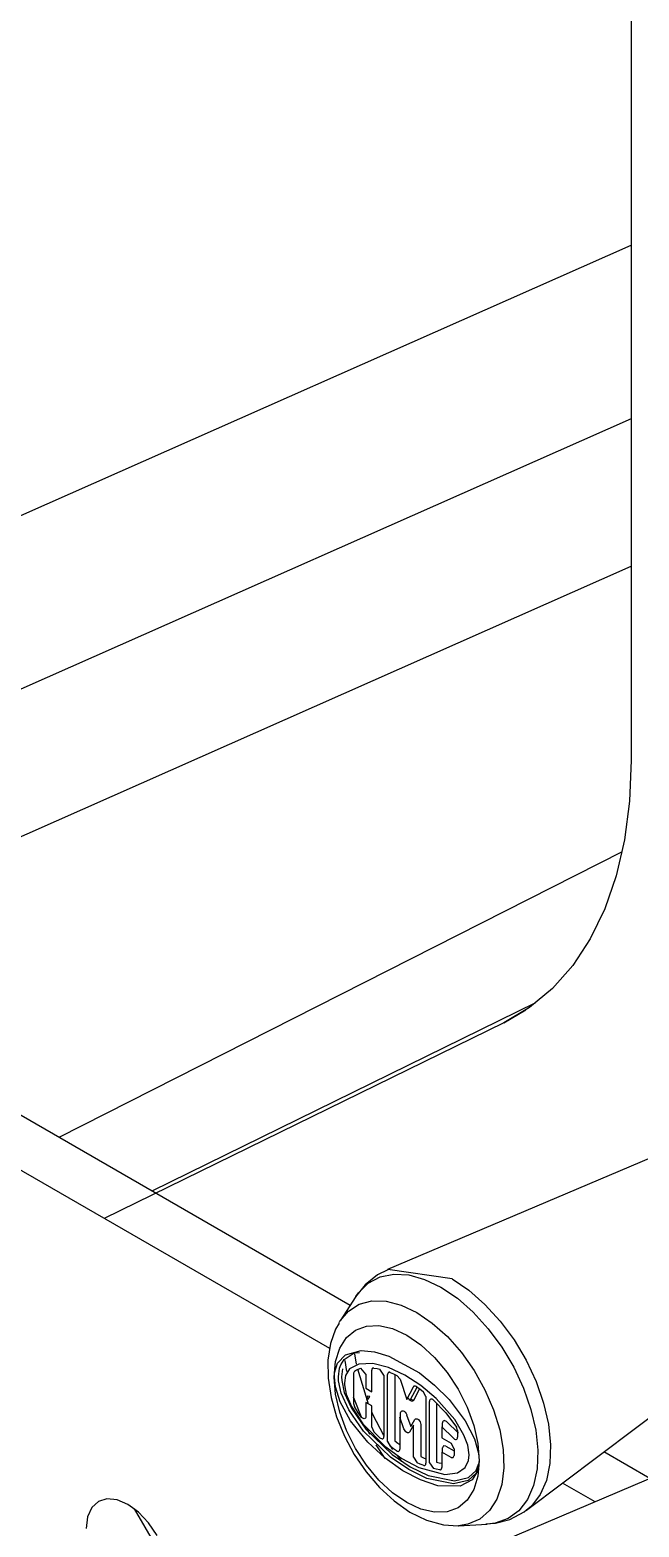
# Model space of a CAD drawing. Extents: x 0 to 258, y 0 to 184.
# Drawn here: x 22.73 to 25.45, y 53.7 to 60.37 of the extents above; entities that cross this region are included whole.
import ezdxf

# ---------------------------------------------------------------- set-up
doc = ezdxf.new("R2010")
doc.units = 0

msp = doc.modelspace()

# ---------------------------------------------------------------- linework, layer by layer
for p, q in [((25.414382, 60.714223), (25.414382, 57.116424)), ((15.119458, 54.852652), (25.414382, 59.413004)), ((25.414382, 58.638305), (17.602834, 55.178089)), ((21.455691, 56.228483), (25.414382, 57.982139)), ((25.414393, 57.116297), (25.406984, 56.933761)), ((25.406984, 56.933761), (25.384786, 56.761322)), ((25.37443, 56.707378), (22.862215, 55.433411)), ((25.384786, 56.761322), (25.348004, 56.600429)), ((25.348004, 56.600429), (25.296944, 56.452429)), ((25.296944, 56.452429), (25.232032, 56.318568)), ((25.232032, 56.318568), (25.153815, 56.199966)), ((24.160523, 54.683848), (21.578458, 56.174508)), ((25.153815, 56.199966), (25.062947, 56.09762)), ((25.062947, 56.09762), (24.960194, 56.012388)), ((24.069771, 54.491231), (21.366262, 56.052006)), ((24.988139, 56.032956), (23.276022, 55.194228)), ((24.846322, 55.945115), (24.944747, 56.001736)), ((24.960194, 56.012388), (24.846415, 55.944988)), ((24.846322, 55.945115), (23.064091, 55.071726)), ((25.551172, 55.363297), (24.328004, 54.844185)), ((24.329735, 54.843045), (24.282573, 54.820158)), ((24.615984, 54.802029), (24.328769, 54.844415)), ((24.22855, 54.776388), (24.185569, 54.722501)), ((24.197927, 54.740093), (24.241528, 54.782997)), ((24.282573, 54.820158), (24.22855, 54.776388)), ((24.241528, 54.782997), (24.294463, 54.811025)), ((24.294463, 54.811025), (24.355211, 54.823354)), ((24.355211, 54.823354), (24.422027, 54.81965)), ((24.422027, 54.81965), (24.492982, 54.800018)), ((24.492982, 54.800018), (24.566042, 54.765022)), ((24.566039, 54.765043), (24.639098, 54.715688)), ((24.615984, 54.802029), (24.690237, 54.751867)), ((24.186452, 54.7238), (24.116073, 54.615321)), ((24.185569, 54.722501), (24.179457, 54.710541)), ((24.186392, 54.723768), (24.197927, 54.740093)), ((24.201875, 54.689414), (24.258297, 54.704178)), ((24.258297, 54.704178), (24.32113, 54.702855)), ((24.32113, 54.702855), (24.388361, 54.685472)), ((24.639098, 54.715688), (24.710054, 54.653389)), ((24.690237, 54.751867), (24.762352, 54.688552)), ((24.11619, 54.61544), (24.153681, 54.659027)), ((24.153681, 54.659027), (24.201875, 54.689414)), ((24.388361, 54.685472), (24.457819, 54.652592)), ((24.457819, 54.652584), (24.52728, 54.605266)), ((24.710054, 54.653389), (24.776867, 54.579943)), ((24.762352, 54.688552), (24.830257, 54.613905)), ((24.095423, 54.577721), (24.073092, 54.51335)), ((24.111589, 54.604745), (24.095423, 54.577721)), ((24.111435, 54.607783), (24.115272, 54.614)), ((24.115272, 54.614), (24.11633, 54.615323)), ((24.144508, 54.540473), (24.184722, 54.573842)), ((24.184722, 54.573842), (24.233723, 54.591992)), ((24.233723, 54.591992), (24.289627, 54.594109)), ((24.289627, 54.594109), (24.350288, 54.580351)), ((24.350288, 54.580351), (24.413372, 54.551106)), ((24.52728, 54.605266), (24.594508, 54.545031)), ((24.776867, 54.579943), (24.837618, 54.497459)), ((24.830257, 54.613905), (24.891997, 54.530075)), ((24.947922, 53.770507), (26.009165, 54.570077)), ((24.073092, 54.51335), (24.0619, 54.439966)), ((24.09624, 54.433743), (24.114629, 54.493168)), ((24.114629, 54.493168), (24.144508, 54.540473)), ((24.413372, 54.551109), (24.476454, 54.507516)), ((24.476454, 54.507516), (24.537115, 54.45125)), ((24.594508, 54.545031), (24.657344, 54.473814)), ((24.837618, 54.497459), (24.890553, 54.408314)), ((24.891997, 54.530075), (24.945798, 54.439473)), ((24.0619, 54.439966), (24.062694, 54.359101)), ((24.090023, 54.364483), (24.09624, 54.433743)), ((24.091811, 54.382869), (24.104908, 54.426678)), ((24.104908, 54.426678), (24.139883, 54.463889)), ((24.118936, 54.419553), (24.134017, 54.44318)), ((24.134017, 54.44318), (24.179433, 54.472364)), ((24.146236, 54.388838), (24.138563, 54.437521)), ((24.139883, 54.463889), (24.209855, 54.482675)), ((24.179433, 54.472364), (24.202505, 54.474216)), ((24.189098, 54.421381), (24.18169, 54.467948)), ((24.209855, 54.482675), (24.270275, 54.476774)), ((24.270275, 54.476774), (24.334013, 54.457513)), ((24.334013, 54.457513), (24.470048, 54.382633)), ((24.537115, 54.45125), (24.593019, 54.384472)), ((24.657344, 54.473814), (24.713766, 54.393907)), ((24.945798, 54.439473), (24.99011, 54.344705)), ((24.062694, 54.359101), (24.075632, 54.273606)), ((24.09624, 54.288047), (24.090023, 54.364483)), ((24.095293, 54.320922), (24.090742, 54.364057)), ((24.090742, 54.364057), (24.090753, 54.363951)), ((24.090753, 54.363951), (24.091811, 54.382869)), ((24.108432, 54.365993), (24.113168, 54.403466)), ((24.109334, 54.347917), (24.108541, 54.365988)), ((24.113168, 54.403466), (24.118936, 54.419553)), ((24.127046, 54.401456), (24.122574, 54.365993)), ((24.122574, 54.365993), (24.123368, 54.348901)), ((24.140301, 54.37147), (24.135142, 54.33821)), ((24.158293, 54.40041), (24.140301, 54.37147)), ((24.199475, 54.422291), (24.158293, 54.40041)), ((24.180237, 54.390973), (24.176586, 54.382136)), ((24.176663, 54.246756), (24.176663, 54.382223)), ((24.180237, 54.390973), (24.189286, 54.396344)), ((24.189286, 54.396344), (24.197197, 54.399783)), ((24.193125, 54.401056), (24.241544, 54.245415)), ((24.197197, 54.399783), (24.208812, 54.403302)), ((24.261647, 54.424408), (24.199475, 54.422291)), ((24.231114, 54.377111), (24.20881, 54.403331)), ((24.231167, 54.377196), (24.231167, 54.31449)), ((24.257474, 54.397082), (24.257316, 54.394701)), ((24.257361, 54.299144), (24.257361, 54.394658)), ((24.258004, 54.399199), (24.257474, 54.397082)), ((24.258797, 54.401051), (24.258004, 54.399199)), ((24.259856, 54.402638), (24.258797, 54.401051)), ((24.261179, 54.403697), (24.259856, 54.402638)), ((24.262766, 54.40449), (24.261179, 54.403697)), ((24.331955, 54.406416), (24.261647, 54.424408)), ((24.264618, 54.404755), (24.262766, 54.40449)), ((24.26647, 54.404689), (24.264618, 54.404755)), ((24.26647, 54.404689), (24.281895, 54.402043)), ((24.281895, 54.402043), (24.293855, 54.399371)), ((24.311894, 54.373293), (24.293849, 54.399408)), ((24.311865, 54.373227), (24.311865, 54.099384)), ((24.328004, 54.078482), (24.328004, 54.375344)), ((24.328256, 54.377958), (24.328036, 54.375233)), ((24.328785, 54.380339), (24.328256, 54.377958)), ((24.329843, 54.382456), (24.328785, 54.380339)), ((24.331166, 54.384043), (24.329843, 54.382456)), ((24.333018, 54.385102), (24.331166, 54.384043)), ((24.404704, 54.372645), (24.331955, 54.406416)), ((24.335135, 54.385631), (24.333018, 54.385102)), ((24.337516, 54.385512), (24.335135, 54.385631)), ((24.339897, 54.384718), (24.337516, 54.385512)), ((24.339897, 54.384718), (24.354211, 54.378897)), ((24.354211, 54.378897), (24.369875, 54.371886)), ((24.359754, 54.376402), (24.359754, 54.080598)), ((24.384009, 54.354352), (24.369853, 54.371867)), ((24.475623, 54.326975), (24.404704, 54.372645)), ((24.470048, 54.382633), (24.53766, 54.328806)), ((24.593019, 54.384472), (24.642019, 54.309748)), ((24.713766, 54.393907), (24.76196, 54.307873)), ((24.890553, 54.408314), (24.934153, 54.315069)), ((24.116671, 54.25408), (24.095293, 54.320922)), ((24.121452, 54.292172), (24.109334, 54.347917)), ((24.154369, 54.218295), (24.121452, 54.292172)), ((24.123368, 54.348901), (24.134877, 54.295982)), ((24.134877, 54.295982), (24.166503, 54.225045)), ((24.135142, 54.33821), (24.135189, 54.3383)), ((24.135189, 54.3383), (24.135451, 54.329939)), ((24.135451, 54.329939), (24.143389, 54.288037)), ((24.231167, 54.31449), (24.257361, 54.299144)), ((24.384096, 54.354442), (24.413465, 54.264748)), ((24.413465, 54.264748), (24.442833, 54.320575)), ((24.430398, 54.26369), (24.459767, 54.319517)), ((24.443915, 54.321962), (24.442857, 54.320374)), ((24.470879, 54.311844), (24.443892, 54.260515)), ((24.445238, 54.323284), (24.443915, 54.321962)), ((24.446826, 54.324078), (24.445238, 54.323284)), ((24.448678, 54.324343), (24.446826, 54.324078)), ((24.45053, 54.324287), (24.448678, 54.324343)), ((24.452647, 54.323758), (24.45053, 54.324287)), ((24.454763, 54.322964), (24.452647, 54.323758)), ((24.45688, 54.321641), (24.454763, 54.322964)), ((24.45688, 54.321641), (24.472543, 54.310582)), ((24.472543, 54.310582), (24.486857, 54.299893)), ((24.544872, 54.26909), (24.475623, 54.326975)), ((24.498697, 54.27693), (24.486844, 54.299895)), ((24.53766, 54.328806), (24.602282, 54.264494)), ((24.642019, 54.309748), (24.682233, 54.229948)), ((24.76196, 54.307873), (24.80038, 54.218481)), ((24.934153, 54.315069), (24.967163, 54.220409)), ((24.99011, 54.344705), (25.023659, 54.2485)), ((24.075632, 54.273606), (24.100079, 54.186762)), ((24.114629, 54.207379), (24.09624, 54.288047)), ((24.163034, 54.16984), (24.116671, 54.25408)), ((24.143389, 54.288037), (24.166831, 54.232358)), ((24.166831, 54.232358), (24.217329, 54.15633)), ((24.176583, 54.24668), (24.180235, 54.233609)), ((24.180028, 54.263939), (24.176589, 54.273993)), ((24.211395, 54.185111), (24.180028, 54.263939)), ((24.197202, 54.205196), (24.180243, 54.233601)), ((24.257361, 54.236173), (24.231167, 54.251519)), ((24.231167, 54.251519), (24.231167, 54.188813)), ((24.234649, 54.261642), (24.237586, 54.265822)), ((24.236788, 54.266118), (24.234657, 54.261653)), ((24.237438, 54.266693), (24.234659, 54.269815)), ((24.238909, 54.278755), (24.234662, 54.269799)), ((24.236922, 54.266346), (24.236726, 54.266283)), ((24.241721, 54.265727), (24.236788, 54.266118)), ((24.237715, 54.26714), (24.236922, 54.266346)), ((24.237713, 54.267092), (24.237715, 54.26714)), ((24.248791, 54.277975), (24.238909, 54.278755)), ((24.241721, 54.265727), (24.248786, 54.277977)), ((24.257361, 54.140923), (24.257361, 54.236173)), ((24.420423, 54.270135), (24.418571, 54.274368)), ((24.423466, 54.265373), (24.420423, 54.270135)), ((24.427117, 54.261351), (24.423466, 54.265373)), ((24.431086, 54.258414), (24.427117, 54.261351)), ((24.443865, 54.260597), (24.430398, 54.263666)), ((24.435055, 54.256827), (24.431086, 54.258414)), ((24.438706, 54.256628), (24.435055, 54.256827)), ((24.441749, 54.257951), (24.438706, 54.256628)), ((24.443865, 54.260597), (24.441749, 54.257951)), ((24.49866, 54.276919), (24.49866, 53.980057)), ((24.5148, 53.982173), (24.5148, 54.256017)), ((24.515205, 54.259544), (24.51494, 54.256025)), ((24.516263, 54.262454), (24.515205, 54.259544)), ((24.518115, 54.264571), (24.516263, 54.262454)), ((24.520496, 54.265894), (24.518115, 54.264571)), ((24.523301, 54.266158), (24.520496, 54.265894)), ((24.526423, 54.265365), (24.523301, 54.266158)), ((24.529677, 54.263777), (24.526423, 54.265365)), ((24.532905, 54.261396), (24.529677, 54.263777)), ((24.532905, 54.261396), (24.588267, 54.204704)), ((24.627526, 54.174996), (24.544872, 54.26909)), ((24.54655, 54.247286), (24.54655, 53.98429)), ((24.602282, 54.264494), (24.674166, 54.169522)), ((24.682233, 54.229948), (24.712113, 54.148141)), ((25.023659, 54.2485), (25.045487, 54.153621)), ((24.100079, 54.186762), (24.135065, 54.101029)), ((24.144508, 54.125572), (24.114629, 54.207379)), ((24.220957, 54.1225), (24.154369, 54.218295)), ((24.240311, 54.073883), (24.163034, 54.16984)), ((24.166503, 54.225045), (24.231312, 54.13184)), ((24.208818, 54.188262), (24.197202, 54.205196)), ((24.212223, 54.183974), (24.20881, 54.187995)), ((24.216006, 54.180904), (24.212223, 54.183974)), ((24.219843, 54.179052), (24.216006, 54.180904)), ((24.223468, 54.178523), (24.219843, 54.179052)), ((24.226616, 54.179317), (24.223468, 54.178523)), ((24.228997, 54.181434), (24.226616, 54.179317)), ((24.230585, 54.184635), (24.228997, 54.181434)), ((24.231114, 54.188736), (24.230585, 54.184635)), ((24.262742, 54.196909), (24.257371, 54.208604)), ((24.311894, 54.104025), (24.262742, 54.196909)), ((24.382508, 54.185902), (24.382508, 54.043028)), ((24.400765, 54.133515), (24.382508, 54.185902)), ((24.386112, 54.204309), (24.386906, 54.209231)), ((24.386213, 54.175584), (24.386213, 54.204423)), ((24.386906, 54.209231), (24.389287, 54.212697)), ((24.389287, 54.212697), (24.39278, 54.214284)), ((24.39278, 54.214284), (24.397119, 54.21402)), ((24.397119, 54.21402), (24.401828, 54.211638)), ((24.401828, 54.211638), (24.406379, 54.207564)), ((24.406379, 54.207564), (24.410268, 54.202219)), ((24.410268, 54.202219), (24.413047, 54.196213)), ((24.412935, 54.196221), (24.430927, 54.143569)), ((24.430927, 54.143569), (24.449183, 54.175054)), ((24.449186, 54.175184), (24.451964, 54.177989)), ((24.451964, 54.177989), (24.455827, 54.178782)), ((24.455827, 54.178782), (24.460378, 54.177724)), ((24.460378, 54.177724), (24.465087, 54.174655)), ((24.465087, 54.174655), (24.469427, 54.170025)), ((24.469427, 54.170025), (24.472919, 54.164363)), ((24.472919, 54.164363), (24.4753, 54.158277)), ((24.573008, 54.138807), (24.573008, 54.160238)), ((24.573458, 54.163402), (24.573193, 54.159989)), ((24.574516, 54.166233), (24.573458, 54.163402)), ((24.576104, 54.16835), (24.574516, 54.166233)), ((24.57822, 54.169673), (24.576104, 54.16835)), ((24.580866, 54.170202), (24.57822, 54.169673)), ((24.58383, 54.169673), (24.580866, 54.170202)), ((24.586952, 54.16835), (24.58383, 54.169673)), ((24.590074, 54.166233), (24.586952, 54.16835)), ((24.588267, 54.204704), (24.6354, 54.140995)), ((24.643596, 54.114576), (24.590074, 54.166233)), ((24.668655, 54.105424), (24.627526, 54.174996)), ((24.674166, 54.169522), (24.715155, 54.089094)), ((24.80038, 54.218481), (24.827791, 54.128604)), ((24.967163, 54.220409), (24.988647, 54.127054)), ((24.135065, 54.101029), (24.179483, 54.018609)), ((24.184722, 54.045774), (24.144508, 54.125572)), ((24.217329, 54.15633), (24.315968, 54.055992)), ((24.340683, 54.006976), (24.220957, 54.1225)), ((24.231312, 54.13184), (24.348912, 54.018398)), ((24.249423, 54.108644), (24.236459, 54.132986)), ((24.257363, 54.140857), (24.266465, 54.120352)), ((24.281877, 54.10516), (24.266452, 54.120347)), ((24.293836, 54.094021), (24.281877, 54.10516)), ((24.293836, 54.094021), (24.297064, 54.091639)), ((24.297064, 54.091639), (24.300318, 54.090052)), ((24.308626, 54.090846), (24.310478, 54.092962)), ((24.310478, 54.092962), (24.311537, 54.095873)), ((24.311537, 54.095873), (24.311801, 54.099392)), ((24.403008, 54.128612), (24.400892, 54.133613)), ((24.406025, 54.123982), (24.403008, 54.128612)), ((24.409596, 54.120093), (24.406025, 54.123982)), ((24.413459, 54.117235), (24.409596, 54.120093)), ((24.417322, 54.115648), (24.413459, 54.117235)), ((24.420894, 54.115407), (24.417322, 54.115648)), ((24.42391, 54.116465), (24.420894, 54.115407)), ((24.426027, 54.118846), (24.42391, 54.116465)), ((24.444156, 54.150448), (24.4259, 54.118963)), ((24.444156, 54.007573), (24.444156, 54.150448)), ((24.4753, 54.158277), (24.476094, 54.152456)), ((24.475906, 54.1523), (24.475906, 54.009426)), ((24.569304, 54.141717), (24.569304, 54.092769)), ((24.569304, 54.092769), (24.610844, 54.068957)), ((24.619985, 54.092973), (24.569381, 54.141815)), ((24.619985, 54.092973), (24.623345, 54.089798)), ((24.640061, 54.126183), (24.635405, 54.141)), ((24.638373, 54.089176), (24.639696, 54.092219)), ((24.639696, 54.092219), (24.640225, 54.096002)), ((24.639948, 54.126107), (24.639948, 54.096209)), ((24.685297, 54.060487), (24.668655, 54.105424)), ((24.712113, 54.148141), (24.730501, 54.067472)), ((24.827791, 54.128604), (24.843322, 54.041131)), ((24.988647, 54.127054), (24.99796, 54.037694)), ((25.045487, 54.153621), (25.054959, 54.0628)), ((24.233723, 53.971048), (24.184722, 54.045774)), ((24.316836, 54.00316), (24.240311, 54.073883)), ((24.317686, 54.000694), (24.276675, 54.061813)), ((24.300318, 54.090052), (24.30344, 54.089258)), ((24.30344, 54.089258), (24.306245, 54.089523)), ((24.306245, 54.089523), (24.308626, 54.090846)), ((24.315968, 54.055992), (24.391197, 54.001022)), ((24.351817, 54.041969), (24.328004, 54.077688)), ((24.328044, 54.078487), (24.339897, 54.055521)), ((24.354209, 54.044843), (24.339895, 54.055532)), ((24.367014, 54.035741), (24.354209, 54.044843)), ((24.359865, 54.08053), (24.373703, 54.070184)), ((24.367014, 54.035741), (24.369978, 54.034153)), ((24.369978, 54.034153), (24.372862, 54.033095)), ((24.372862, 54.033095), (24.37556, 54.032936)), ((24.373703, 54.070184), (24.382567, 54.063887)), ((24.37556, 54.032936), (24.377942, 54.033466)), ((24.377942, 54.033466), (24.379794, 54.034788)), ((24.379794, 54.034788), (24.381381, 54.036905)), ((24.381381, 54.036905), (24.382175, 54.03963)), ((24.382175, 54.03963), (24.38244, 54.042832)), ((24.569304, 54.029798), (24.569304, 53.960742)), ((24.610844, 54.005986), (24.569304, 54.029798)), ((24.577176, 54.057241), (24.572929, 54.048285)), ((24.573008, 54.027946), (24.573008, 54.048319)), ((24.587058, 54.05646), (24.577176, 54.057241)), ((24.587031, 54.056521), (24.624866, 54.034561)), ((24.624917, 54.044507), (24.610788, 54.069007)), ((24.623345, 54.089798), (24.626864, 54.087417)), ((24.624866, 54.044615), (24.624866, 54.014188)), ((24.626864, 54.087417), (24.63033, 54.086094)), ((24.63033, 54.086094), (24.633532, 54.086001)), ((24.633532, 54.086001), (24.636257, 54.087059)), ((24.636257, 54.087059), (24.638373, 54.089176)), ((24.691541, 54.017106), (24.685297, 54.060487)), ((24.715155, 54.089094), (24.733306, 54.024343)), ((24.730501, 54.067472), (24.736719, 53.99104)), ((24.843322, 54.041131), (24.846444, 53.958869)), ((24.99796, 54.037694), (24.994838, 53.954895)), ((25.054959, 54.0628), (25.051784, 53.978652)), ((25.49799, 53.911794), (25.292409, 54.030328)), ((24.179483, 54.018609), (24.23217, 53.941571)), ((24.289627, 53.90427), (24.233723, 53.971048)), ((24.396322, 53.946627), (24.316836, 54.00316)), ((24.42213, 53.951667), (24.340683, 54.006976)), ((24.348912, 54.018398), (24.429165, 53.963896)), ((24.391504, 53.987994), (24.372983, 54.012336)), ((24.391197, 54.001022), (24.467072, 53.960247)), ((24.429165, 53.963896), (24.509474, 53.924997)), ((24.444164, 54.007449), (24.459722, 53.982208)), ((24.47253, 53.976519), (24.459724, 53.982208)), ((24.467072, 53.960247), (24.583269, 53.929357)), ((24.486844, 53.970699), (24.47253, 53.976519)), ((24.475986, 54.009492), (24.488395, 54.003988)), ((24.486844, 53.970699), (24.489225, 53.969905)), ((24.488395, 54.003988), (24.498713, 53.999781)), ((24.489225, 53.969905), (24.491607, 53.969786)), ((24.491607, 53.969786), (24.493723, 53.970315)), ((24.493723, 53.970315), (24.495575, 53.971373)), ((24.495575, 53.971373), (24.496898, 53.972961)), ((24.496898, 53.972961), (24.497957, 53.975077)), ((24.497957, 53.975077), (24.498486, 53.977459)), ((24.498486, 53.977459), (24.498705, 53.980184)), ((24.514848, 53.982126), (24.532919, 53.956012)), ((24.546666, 53.984166), (24.558149, 53.98152)), ((24.558149, 53.98152), (24.569394, 53.979668)), ((24.568738, 53.956218), (24.569267, 53.958335)), ((24.569267, 53.958335), (24.569428, 53.960716)), ((24.610775, 54.006028), (24.620656, 54.005248)), ((24.620656, 54.005248), (24.624903, 54.014204)), ((24.640159, 53.937057), (24.674, 53.961107)), ((24.674, 53.961107), (24.688684, 53.991706)), ((24.688684, 53.991706), (24.691541, 54.017106)), ((24.723416, 53.947693), (24.733629, 53.976085)), ((24.736005, 53.991466), (24.727564, 53.941362)), ((24.736719, 53.99104), (24.730501, 53.921777)), ((24.733306, 54.024343), (24.736005, 53.991466)), ((24.846444, 53.958869), (24.837078, 53.884468)), ((25.051784, 53.978652), (25.036095, 53.903592)), ((24.23217, 53.941571), (24.291865, 53.871946)), ((24.350288, 53.848003), (24.289627, 53.90427)), ((25.551172, 53.934284), (24.328004, 53.415172)), ((24.474869, 53.905331), (24.396322, 53.946627)), ((24.503629, 53.912189), (24.42213, 53.951667)), ((24.551717, 53.879798), (24.474869, 53.905331)), ((24.622456, 53.887953), (24.503629, 53.912189)), ((24.509474, 53.924997), (24.626213, 53.901158)), ((24.544846, 53.953374), (24.532887, 53.956046)), ((24.560271, 53.950728), (24.544846, 53.953374)), ((24.560271, 53.950728), (24.562123, 53.950662)), ((24.562123, 53.950662), (24.563975, 53.950926)), ((24.563975, 53.950926), (24.565563, 53.95172)), ((24.565563, 53.95172), (24.566886, 53.952778)), ((24.566886, 53.952778), (24.567944, 53.954366)), ((24.567944, 53.954366), (24.568738, 53.956218)), ((24.583269, 53.929357), (24.640159, 53.937057)), ((24.686686, 53.902981), (24.622456, 53.887953)), ((24.626213, 53.901158), (24.688792, 53.91579)), ((24.704731, 53.905608), (24.651468, 53.877153)), ((24.722648, 53.936157), (24.686686, 53.902981)), ((24.688792, 53.91579), (24.723416, 53.947693)), ((24.727564, 53.941362), (24.704731, 53.905608)), ((24.730501, 53.921777), (24.712113, 53.862354)), ((24.73011, 53.956927), (24.722648, 53.936157)), ((24.994838, 53.954895), (24.979387, 53.881042)), ((25.036095, 53.903592), (25.008308, 53.839786)), ((25.253516, 53.807813), (25.108524, 53.891686)), ((24.291865, 53.871946), (24.357355, 53.811621)), ((24.413372, 53.804411), (24.350288, 53.848003)), ((24.651468, 53.877153), (24.551717, 53.879798)), ((24.712113, 53.862354), (24.682233, 53.815047)), ((24.837078, 53.884468), (24.815514, 53.820317)), ((24.979387, 53.881042), (24.952047, 53.818262)), ((25.008308, 53.839786), (24.969237, 53.789062)), ((23.008582, 53.782059), (22.990035, 53.74107)), ((23.03808, 53.809422), (23.008582, 53.782059)), ((23.076521, 53.821302), (23.03808, 53.809422)), ((23.121289, 53.816857), (23.076521, 53.821302)), ((23.169329, 53.796431), (23.121289, 53.816857)), ((23.21737, 53.761392), (23.169329, 53.796431)), ((23.198084, 53.777243), (23.352712, 53.509393)), ((23.262137, 53.714138), (23.21737, 53.761392)), ((24.357355, 53.811621), (24.427511, 53.762411)), ((24.476454, 53.775169), (24.413372, 53.804411)), ((24.427511, 53.762411), (24.501224, 53.72625)), ((24.537115, 53.761411), (24.476454, 53.775169)), ((24.593019, 53.763527), (24.537115, 53.761411)), ((24.642019, 53.781678), (24.593019, 53.763527)), ((24.682233, 53.815047), (24.642019, 53.781678)), ((24.782468, 53.768478), (24.738984, 53.730616)), ((24.815514, 53.820317), (24.782468, 53.768478)), ((24.913606, 53.768353), (24.865163, 53.732759)), ((24.873717, 53.72946), (24.936736, 53.762712)), ((24.952047, 53.818262), (24.913606, 53.768353)), ((24.936736, 53.762712), (24.947081, 53.771655)), ((24.969237, 53.789062), (24.947806, 53.770568)), ((22.990035, 53.74107), (22.983711, 53.689243)), ((23.300581, 53.657882), (23.262137, 53.714138)), ((24.501224, 53.72625), (24.576726, 53.705401)), ((24.576726, 53.705401), (24.641977, 53.701353)), ((24.641977, 53.701353), (24.648459, 53.702411)), ((24.686464, 53.707941), (24.643811, 53.701459)), ((24.643916, 53.701451), (24.772768, 53.708066)), ((24.738984, 53.730616), (24.686464, 53.707941)), ((24.765532, 53.709378), (24.80927, 53.712024)), ((24.808114, 53.712492), (24.772737, 53.708073)), ((24.865163, 53.732759), (24.808114, 53.712492)), ((24.80927, 53.712024), (24.873717, 53.72946))]:
    msp.add_line(p, q)

doc.saveas('drawing.dxf')
